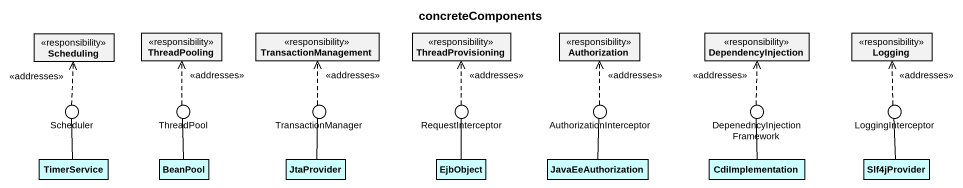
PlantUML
@startuml
title concreteComponents
allowmixing
hide circle
hide empty members
class Scheduling <<responsibility>>
class ThreadPooling <<responsibility>>
class TransactionManagement <<responsibility>>
class ThreadProvisioning <<responsibility>>
class Authorization <<responsibility>>
class DependencyInjection <<responsibility>>
class Logging <<responsibility>>
() Scheduler
() ThreadPool
() TransactionManager
() RequestInterceptor
() AuthorizationInterceptor
() DepenedncyInjectionFramework
() LoggingInterceptor
class TimerService #CCFFFF
class BeanPool #CCFFFF
class JtaProvider #CCFFFF
class EjbObject #CCFFFF
class JavaEeAuthorization #CCFFFF
class CdiImplementation #CCFFFF
class Slf4jProvider #CCFFFF
Scheduler .up.> Scheduling : <<addresses>>
ThreadPool .up.> ThreadPooling : <<addresses>>
TransactionManager .up.> TransactionManagement : <<addresses>>
RequestInterceptor .up.> ThreadProvisioning : <<addresses>>
AuthorizationInterceptor .up.> Authorization : <<addresses>>
DepenedncyInjectionFramework .up.> DependencyInjection : <<addresses>>
LoggingInterceptor .up.> Logging : <<addresses>>
TimerService -up- Scheduler
BeanPool -up- ThreadPool
JtaProvider -up- TransactionManager
EjbObject -up- RequestInterceptor
JavaEeAuthorization -up- AuthorizationInterceptor
CdiImplementation -up- DepenedncyInjectionFramework
Slf4jProvider -up- LoggingInterceptor
@enduml
